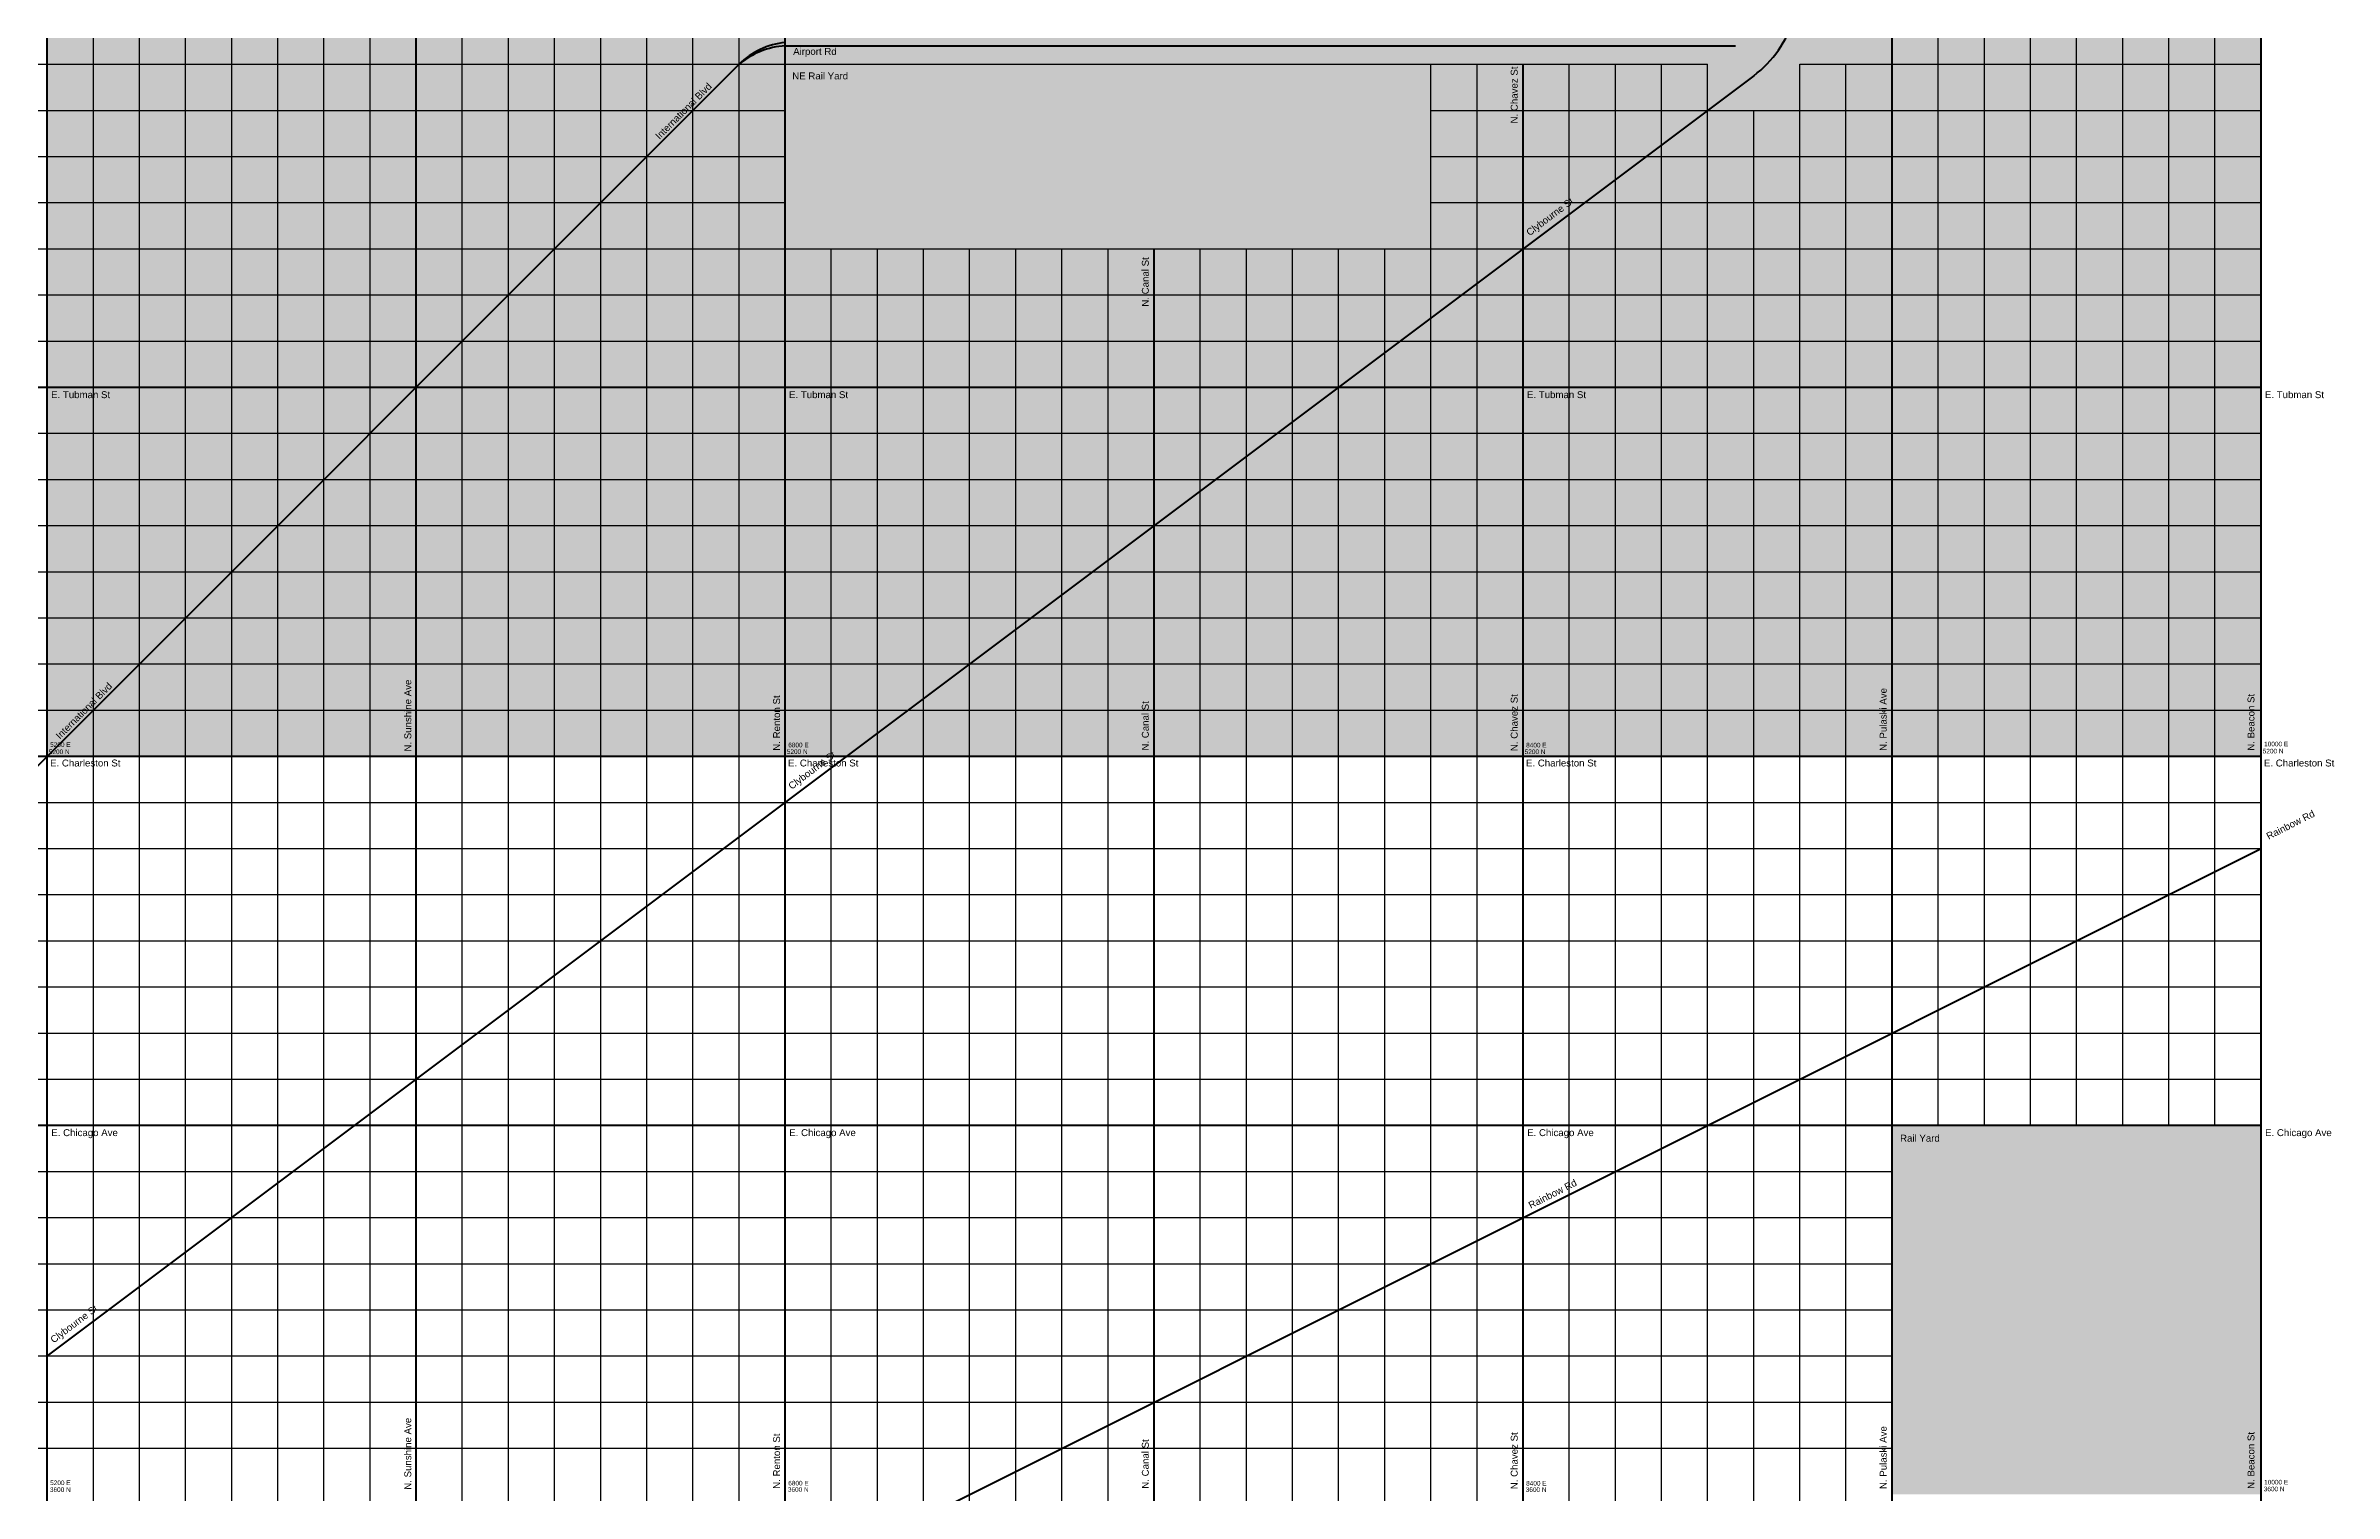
# Model space of a CAD drawing. Header units: inches. Extents: x -196 to 213, y -195 to 213.
# Drawn here: x 111.9 to 211.2, y 80.1 to 142.8 of the extents above; entities that cross this region are included whole.
import ezdxf

# ---------------------------------------------------------------- set-up
doc = ezdxf.new("R2010")
doc.units = ezdxf.units.IN
doc.header["$MEASUREMENT"] = 0
doc.linetypes.add('DASHED2', pattern=[0.375, 0.25, -0.125])
for name, color, linetype, lineweight in [('dia-major-st', 7, 'Continuous', 80), ('streets-major', 7, 'Continuous', 80), ('streets-minor', 7, 'Continuous', 30), ('text', 7, 'Continuous', 30), ('walking-path-major', 7, 'DASHED2', 25), ('zone-commercial', 4, 'Continuous', 0), ('zone-manufacturing', 181, 'Continuous', 0)]:
    doc.layers.add(name, color=color, linetype=linetype, lineweight=lineweight)
doc.styles.get("Standard").update_dxf_attribs({"font": 'arial.ttf'})

msp = doc.modelspace()

# ---------------------------------------------------------------- hatches: boundary and pattern name
at = {"layer": 'zone-commercial', "transparency": 33554559}
h = msp.add_hatch(color=256, dxfattribs=at)
h.dxf.hatch_style = 1
h.paths.add_polyline_path([(208, 208), (112, 208), (112, 112), (208, 112)])
h.paths.add_polyline_path([(144, 192), (192, 192), (192, 144), (144, 144)], flags=16)
h.paths.add_polyline_path([(144, 142), (172, 142), (172, 134), (144, 134)], flags=16)
at = {"layer": 'zone-manufacturing', "transparency": 33554559}
h = msp.add_hatch(color=256, dxfattribs=at)
h.dxf.hatch_style = 1
h.paths.add_polyline_path([(172, 142), (144, 142), (144, 134), (172, 134)])
h = msp.add_hatch(color=256, dxfattribs=at)
h.dxf.hatch_style = 1
h.paths.add_polyline_path([(208, 96), (192, 96), (192, 80), (208, 80)])

# ---------------------------------------------------------------- linework, layer by layer
at = {"layer": 'dia-major-st'}
for p, q in [((16, 16), (142, 142)), ((186, 141.5), (112, 86)), ((16, 12), (208, 108))]:
    msp.add_line(p, q, dxfattribs=at)
at = {"layer": 'streets-major'}
for p, q in [((112, -192), (112, 208)), ((128, -192), (128, 208)), ((192, -192), (192, 208)), ((208, 108), (208, 208)), ((144, -192), (144, 144)), ((144, 142.8), (172.746, 142.8)), ((172.746, 142.8), (185.203, 142.8)), ((176, -192), (176, 142)), ((160, -192), (160, 134)), ((-192, 128), (208, 128)), ((-192, 112), (208, 112)), ((208, 8), (208, 108)), ((-192, 96), (208, 96))]:
    msp.add_line(p, q, dxfattribs=at)
for centre, radius, start, end in [((183.092, 145.378), 4.847, 306.8699, 343.48728), ((144.295, 139.705), 3.245, 95.2076, 135), ((144.23, 139.325), 3.483, 93.78925, 129.81357)]:
    msp.add_arc(centre, radius, start, end, dxfattribs=at)
at = {"layer": 'streets-minor'}
for p, q in [((114, -192), (114, 208)), ((116, -192), (116, 208)), ((118, -192), (118, 208)), ((120, -192), (120, 208)), ((122, -192), (122, 208)), ((124, -192), (124, 208)), ((126, -192), (126, 208)), ((130, -192), (130, 208)), ((132, -192), (132, 208)), ((134, -192), (134, 208)), ((136, -192), (136, 208)), ((138, -192), (138, 208)), ((140, -192), (140, 208)), ((142, -192), (142, 208)), ((194, 96), (194, 208)), ((196, 96), (196, 208)), ((198, 96), (198, 208)), ((200, 96), (200, 208)), ((202, 96), (202, 208)), ((204, 96), (204, 208)), ((206, 96), (206, 208)), ((-192, 142), (184, 142)), ((172, -192), (172, 142)), ((174, -192), (174, 142)), ((178, -192), (178, 142)), ((180, -192), (180, 142)), ((182, -192), (182, 142)), ((184, -192), (184, 142)), ((188, -192), (188, 142)), ((188, 142), (208, 142)), ((190, -192), (190, 142)), ((-192, 140), (144, 140)), ((172, 140), (208, 140)), ((186, -192), (186, 140)), ((-192, 138), (144, 138)), ((172, 138), (208, 138)), ((-192, 136), (144, 136)), ((172, 136), (208, 136)), ((-192, 134), (208, 134)), ((146, -192), (146, 134)), ((148, -192), (148, 134)), ((150, -192), (150, 134)), ((152, -192), (152, 134)), ((154, -192), (154, 134)), ((156, -192), (156, 134)), ((158, -192), (158, 134)), ((162, -192), (162, 134)), ((164, -192), (164, 134)), ((166, -192), (166, 134)), ((168, -192), (168, 134)), ((170, -192), (170, 134)), ((-192, 132), (208, 132)), ((-192, 130), (208, 130)), ((-192, 126), (208, 126)), ((-192, 124), (208, 124)), ((-192, 122), (208, 122)), ((-192, 120), (208, 120)), ((-192, 118), (208, 118)), ((-192, 116), (208, 116)), ((-192, 114), (208, 114)), ((-192, 110), (208, 110)), ((-192, 108), (208, 108)), ((-192, 106), (208, 106)), ((-192, 104), (208, 104)), ((-192, 102), (208, 102)), ((-192, 100), (208, 100)), ((-192, 98), (208, 98)), ((-192, 94), (192, 94)), ((-192, 92), (192, 92)), ((-192, 90), (192, 90)), ((-192, 88), (192, 88)), ((-192, 86), (192, 86)), ((-192, 84), (192, 84)), ((-192, 82), (192, 82))]:
    msp.add_line(p, q, dxfattribs=at)

# ---------------------------------------------------------------- texts
at = {"layer": 'text'}
for s, height, p in [('NE Rail Yard', 0.3, (144.307, 141.343)), ('E. Tubman St', 0.3, (112.167, 127.525)), ('E. Tubman St', 0.3, (144.167, 127.525)), ('E. Tubman St', 0.3, (176.167, 127.525)), ('E. Tubman St', 0.3, (208.167, 127.525)), ('5200 N', 0.2, (112.072, 112.093)), ('5200 E', 0.2, (112.127, 112.403)), ('5200 N', 0.2, (144.073, 112.1)), ('6800 E', 0.2, (144.133, 112.388)), ('5200 N', 0.2, (176.068, 112.094)), ('8400 E', 0.2, (176.131, 112.383)), ('5200 N', 0.2, (208.072, 112.123)), ('10000 E', 0.2, (208.133, 112.431)), ('E. Charleston St', 0.3, (112.124, 111.557)), ('E. Charleston St', 0.3, (144.124, 111.557)), ('E. Charleston St', 0.3, (176.124, 111.557)), ('E. Charleston St', 0.3, (208.124, 111.557)), ('E. Chicago Ave', 0.3, (112.175, 95.532)), ('E. Chicago Ave', 0.3, (144.175, 95.532)), ('E. Chicago Ave', 0.3, (176.175, 95.532)), ('Rail Yard', 0.3, (192.345, 95.292)), ('E. Chicago Ave', 0.3, (208.175, 95.532)), ('5200 E', 0.2, (112.127, 80.403)), ('6800 E', 0.2, (144.133, 80.388)), ('8400 E', 0.2, (176.131, 80.383)), ('10000 E', 0.2, (208.133, 80.431)), ('3600 N', 0.2, (112.117, 80.105)), ('3600 N', 0.2, (144.118, 80.112)), ('3600 N', 0.2, (176.113, 80.106)), ('3600 N', 0.2, (208.117, 80.135))]:
    msp.add_text(s, height=height, dxfattribs=at).set_placement(p)
for s, rotation, p in [('N. Chavez St', 90, (175.764, 139.432)), ('Clybourne St', 37, (176.28, 134.542)), ('N. Canal St', 90, (159.767, 131.49)), ('N. Sunshine Ave', 90, (127.785, 112.201)), ('N. Renton St', 90, (143.778, 112.24)), ('N. Canal St', 90, (159.767, 112.246)), ('N. Chavez St', 90, (175.764, 112.222)), ('N. Pulaski Ave', 90, (191.764, 112.232)), ('N. Beacon St', 90, (207.713, 112.238)), ('Clybourne St', 37, (144.28, 110.542)), ('Rainbow Rd', 27, (208.328, 108.377)), ('Rainbow Rd', 27, (176.328, 92.377)), ('Clybourne St', 37, (112.28, 86.542)), ('N. Sunshine Ave', 90, (127.785, 80.201)), ('N. Renton St', 90, (143.778, 80.24)), ('N. Canal St', 90, (159.767, 80.246)), ('N. Chavez St', 90, (175.764, 80.222)), ('N. Pulaski Ave', 90, (191.764, 80.232)), ('N. Beacon St', 90, (207.713, 80.238))]:
    msp.add_text(s, height=0.3, rotation=rotation, dxfattribs=at).set_placement(p)
at = {"layer": 'walking-path-major'}
msp.add_text('Airport Rd', height=0.3, dxfattribs=at).set_placement((144.347, 142.405))
for p in [(138.552, 138.72), (112.552, 112.72)]:
    msp.add_text('International Blvd', height=0.3, rotation=45, dxfattribs=at).set_placement(p)

doc.saveas('drawing.dxf')
